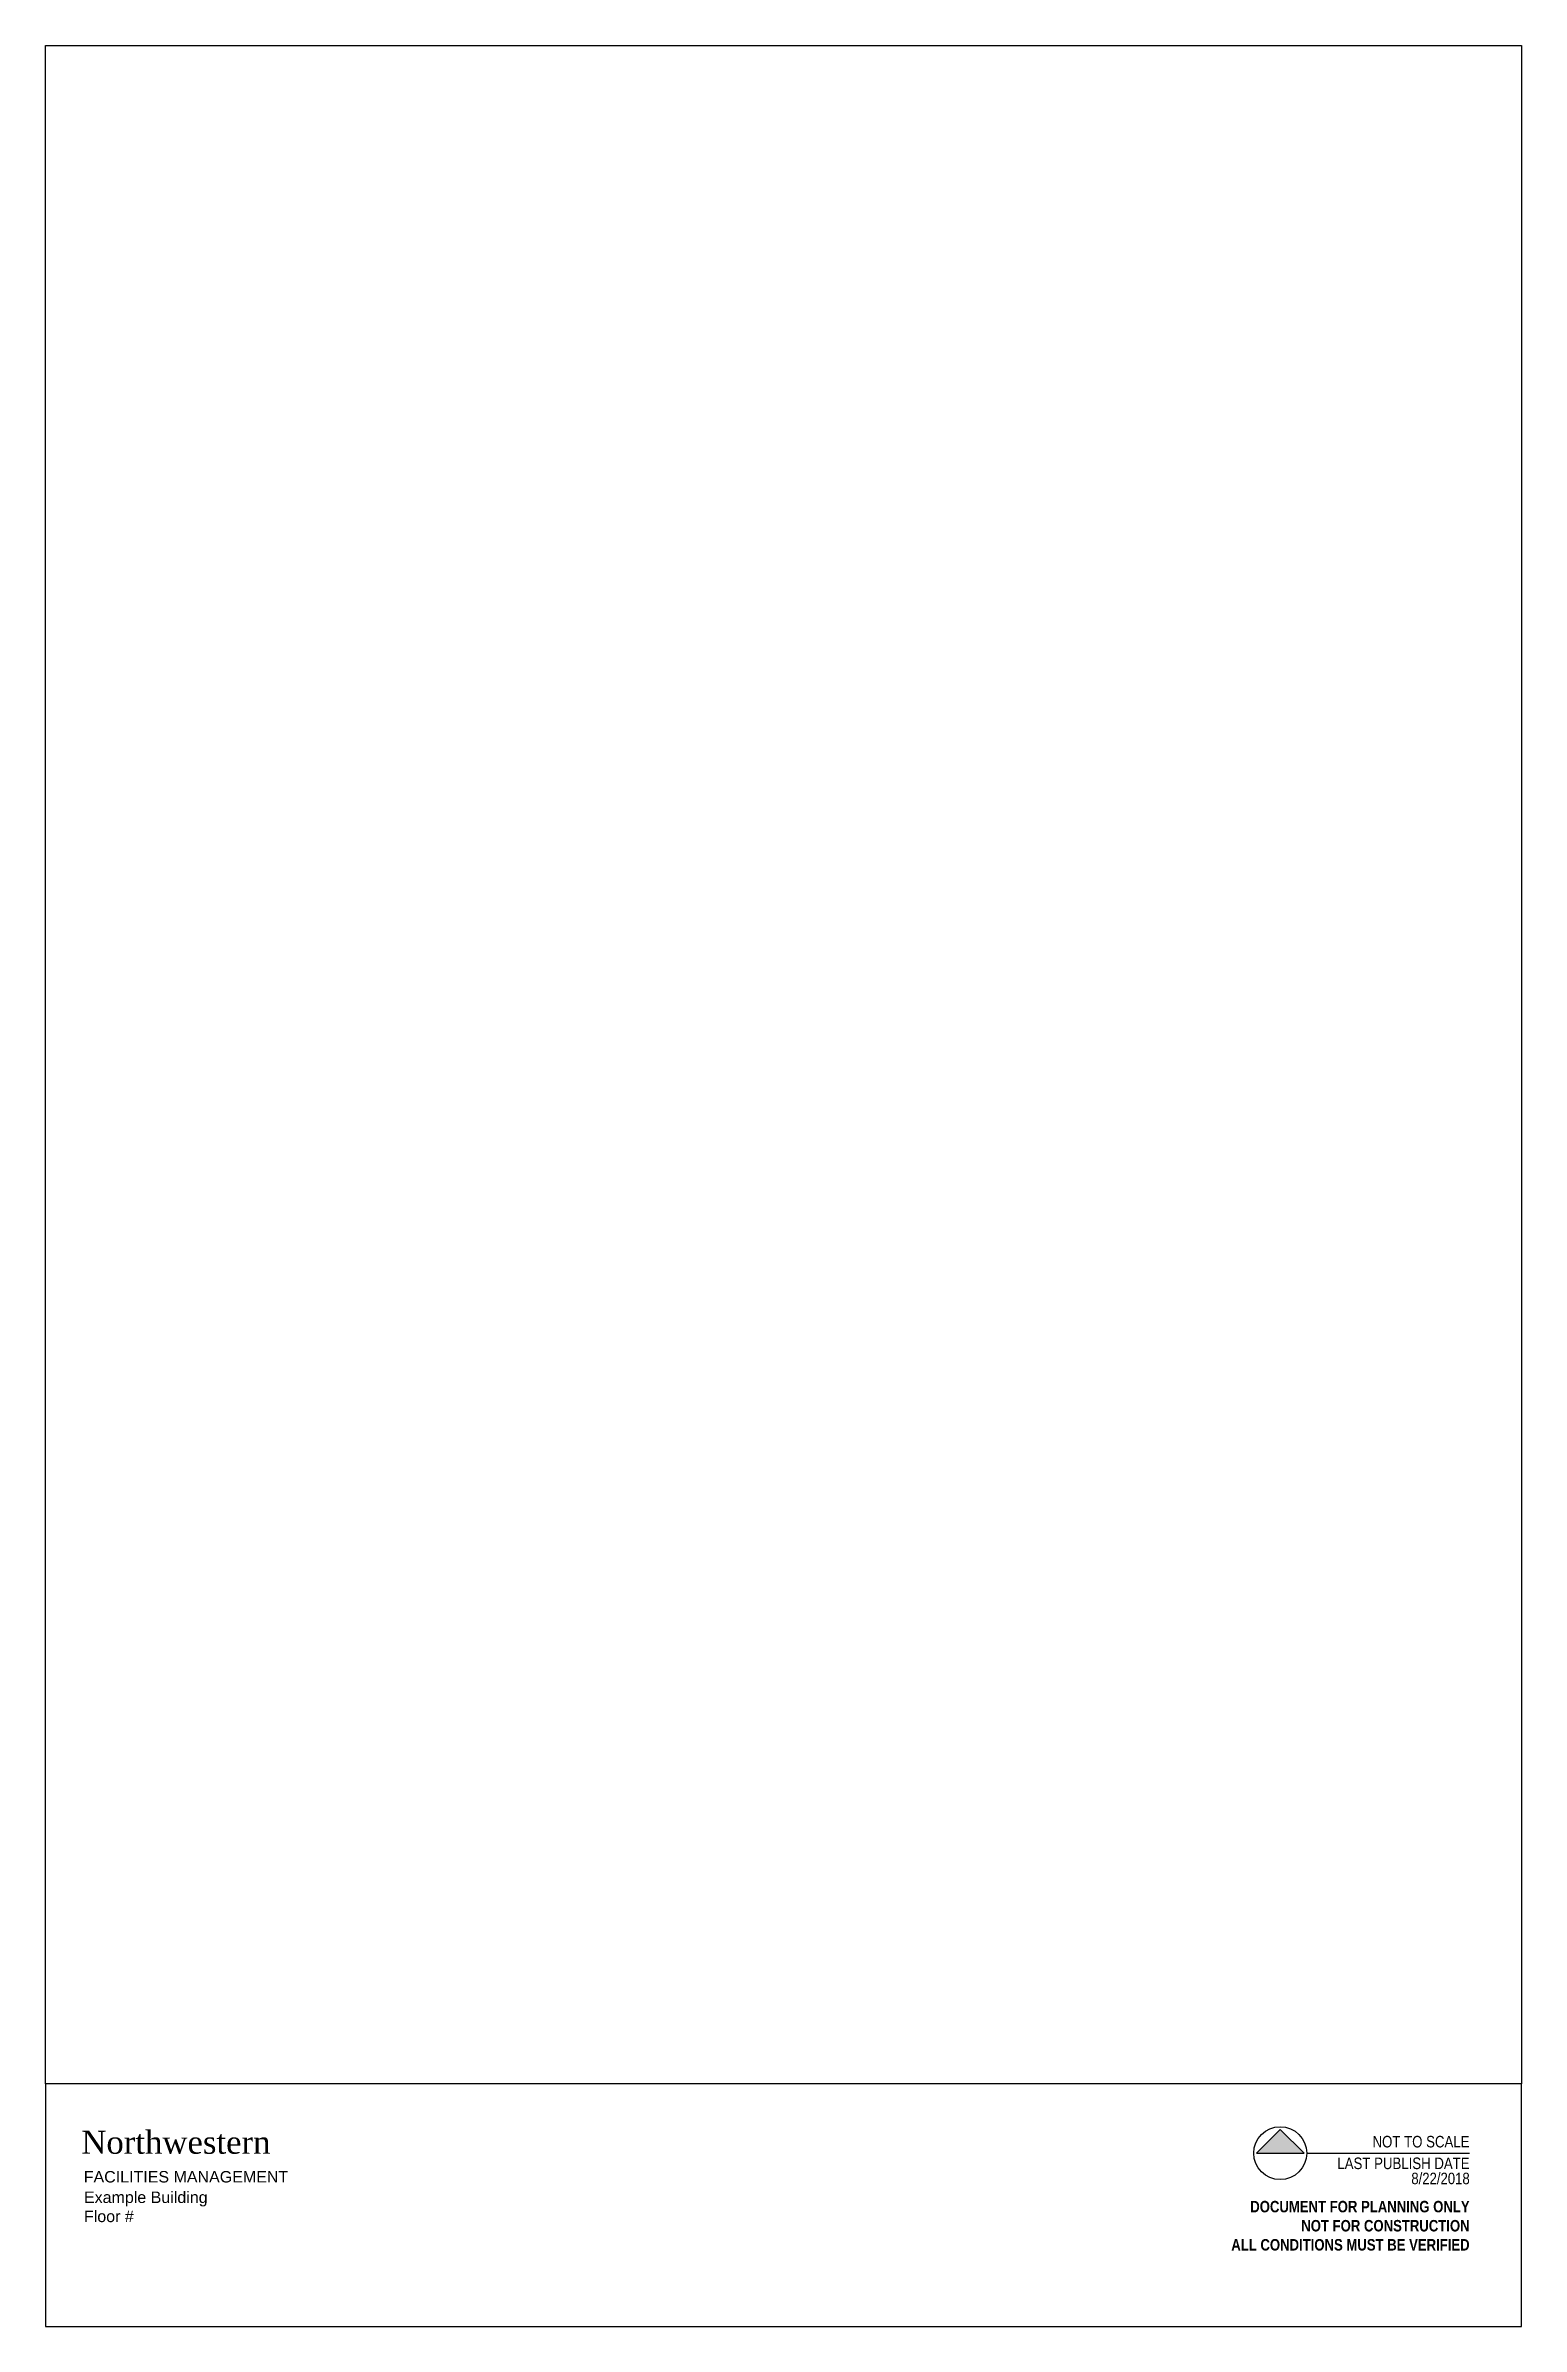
# Model space of a CAD drawing. Header units: inches. Extents: x 0 to 3092, y -508 to 4271.
import ezdxf

# ---------------------------------------------------------------- set-up
doc = ezdxf.new("R2010")
doc.units = ezdxf.units.IN
doc.header["$MEASUREMENT"] = 0
doc.layers.add('G-ANNO-GRAY', color=253, linetype='Continuous', transparency=0.1)
doc.layers.add('G-ANNO-PURPLE', color=7, linetype='Continuous', true_color=0x582c83)
doc.styles.add('NU Lockup', font='arial.ttf')
doc.styles.add('TITLEBLOCK', font='ARIALNB.TTF')
doc.styles.add('TITLEFMINTERACT', font='ARIALN.TTF')

# ---------------------------------------------------------------- blocks, each defined once
blk = doc.blocks.new('*U5')
at = {"layer": 'G-ANNO-GRAY'}
h = blk.add_hatch(color=256, dxfattribs=at)
h.dxf.hatch_style = 1
h.paths.add_polyline_path([(2636.9, -145.4), (2587.1, -95.6), (2537.3, -145.4)])
for p, q in [((2537.3, -145.4), (2587.1, -95.6)), ((2587.1, -95.6), (2636.9, -145.4)), ((2537.3, -145.4), (2636.9, -145.4)), ((2642.7, -145.4), (2983.9, -145.4))]:
    blk.add_line(p, q, dxfattribs=at)
blk.add_lwpolyline([(0, 4270.8), (3092.4, 4270.8), (3092.4, 0), (0, 0), (0, 4270.8)], dxfattribs=at)
at = {"layer": 'G-ANNO-GRAY', "lineweight": 25}
blk.add_lwpolyline([(3092.4, -508.4), (3092.4, 0), (0, 0), (0, -508.4)], close=True, dxfattribs=at)
at = {"layer": 'G-ANNO-GRAY'}
blk.add_circle((2587.1, -145.4), 55.5, dxfattribs=at)
at = {"layer": 'G-ANNO-GRAY', "insert": (2983.6, -109.2), "char_height": 24.176, "attachment_point": 3, "style": 'TITLEFMINTERACT'}
blk.add_mtext_dynamic_manual_height_columns('NOT TO SCALE', width=204.376, gutter_width=82.8, heights=[8.84], dxfattribs=at)
at = {"layer": 'G-ANNO-GRAY', "insert": (79.9, -207.2), "char_height": 24, "attachment_point": 7, "style": 'NU Lockup'}
blk.add_mtext('FACILITIES MANAGEMENT', dxfattribs=at)
at = {"layer": 'G-ANNO-GRAY', "attachment_point": 3}
for s, insert, char_height, width, style in [('\\pt72.5625;LAST PUBLISH DATE ', (2983.9, -154.6), 24.188, 288.505, 'TITLEFMINTERACT'), ('8/22/2018', (2984.1, -186.4), 24, 239.286, 'TITLEFMINTERACT'), ('DOCUMENT FOR PLANNING ONLY\\PNOT FOR CONSTRUCTION\\PALL CONDITIONS MUST BE VERIFIED', (2983.9, -245.4), 24, 564.649, 'TITLEBLOCK')]:
    blk.add_mtext(s, dxfattribs=dict(at, insert=insert, char_height=char_height, width=width, style=style))
at = {"layer": 'G-ANNO-PURPLE', "lineweight": 35, "transparency": 16777216, "insert": (74.8, -98.4), "char_height": 48.214, "attachment_point": 1, "style": 'TITLEFMINTERACT'}
blk.add_mtext_dynamic_manual_height_columns('{\\fTimes New Roman|b0|i0|c0|p18;\\C256;\\c8596568;Northwestern}', width=161.898, gutter_width=0.938, heights=[17.4], dxfattribs=at)
at = {"layer": 'G-ANNO-PURPLE', "insert": (80.4, -225.8), "char_height": 24, "attachment_point": 1, "style": 'TITLEFMINTERACT'}
blk.add_mtext_dynamic_manual_height_columns('{\\fArial|b0|i0|c0|p34;Example Building\\PFloor #}', width=1046.905, gutter_width=0.938, heights=[262.7], dxfattribs=at)

msp = doc.modelspace()

# ---------------------------------------------------------------- block references
msp.add_blockref('*U5', (0, 0))

doc.saveas('drawing.dxf')
